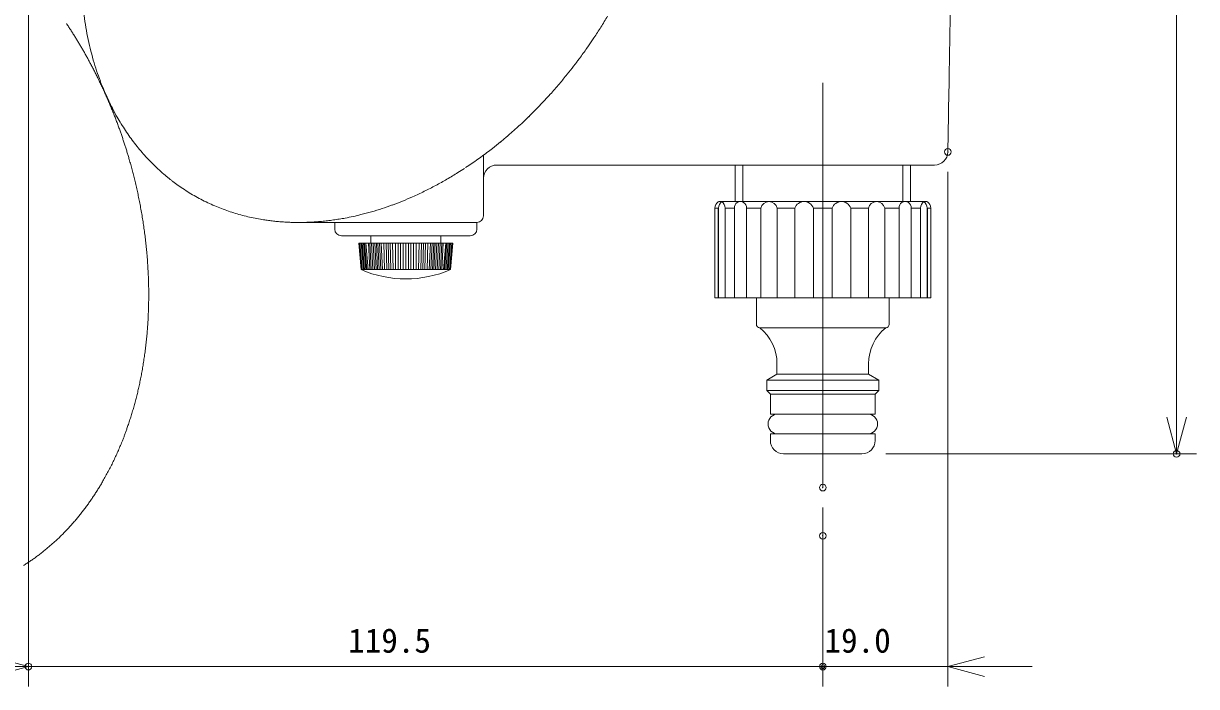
# Model space of a CAD drawing. Units: millimetres on the paper. Extents: x -210 to 210, y -148 to 148.
# Drawn here: x -5.8 to 82.5, y -92.2 to -42.3 of the extents above; entities that cross this region are included whole.
import ezdxf
from ezdxf.enums import TextEntityAlignment as Align

# ---------------------------------------------------------------- set-up
doc = ezdxf.new("R2010")
doc.units = ezdxf.units.MM
doc.header["$PDMODE"] = 32
doc.header["$PDSIZE"] = 0.5
for name, pattern in [('USER1', [50.8, 31.75, -6.35, 6.35, -6.35]), ('USER2', [19.05, 12.7, -6.35]), ('USER3', [63.5, 31.75, -6.35, 6.35, -6.35, 6.35, -6.35])]:
    doc.linetypes.add(name, pattern=pattern)
for name, color, linetype, lineweight in [('0-0_0', 7, 'Continuous', 18), ('0-1_DEFPOINTS', 7, 'Continuous', 18), ('0-3_SS', 7, 'Continuous', 18)]:
    doc.layers.add(name, color=color, linetype=linetype, lineweight=lineweight)
doc.styles.add('ＭＳ ゴシック', font='')
doc.styles.get('ＭＳ ゴシック').set_extended_font_data('MS Gothic')

# ---------------------------------------------------------------- blocks, each defined once
blk = doc.blocks.new('_OPEN30')
at = {"layer": '0-0_0'}
blk.add_line((0, 0), (-1, 0), dxfattribs=at)
blk.add_lwpolyline([(-1, 0.2679), (0, 0), (-1, -0.2679)], dxfattribs=at)
blk = doc.blocks.new('D8')
at = {"layer": '0-0_0'}
for p, q in [((-5.468, -38.078), (-5.468, -92.25)), ((54.356, -82.397), (54.356, -92.25)), ((-5.468, -90.75), (-11.818, -90.75)), ((54.356, -90.75), (-5.468, -90.75))]:
    blk.add_line(p, q, dxfattribs=at)
at = {"layer": '0-1_DEFPOINTS'}
for p in [(-5.468, -36.578), (54.356, -80.897), (-5.468, -90.75)]:
    blk.add_point(p, dxfattribs=at)
at = {"layer": '0-0_0', "xscale": 2.77, "yscale": 2.77}
blk.add_blockref('_OPEN30', (-5.468, -90.75), dxfattribs=at)
at = {"layer": '0-0_0', "style": 'ＭＳ ゴシック'}
blk.add_text('119.5', height=1.833, dxfattribs=at).set_placement((18.615, -90.25), align=Align.BOTTOM_LEFT)
blk = doc.blocks.new('_DOTSMALL')
at = {"layer": '0-0_0'}
blk.add_line((0.0625, 0), (-0.0625, 0), dxfattribs=at)
blk.add_circle((0, 0), 0.0625, dxfattribs=at)
blk = doc.blocks.new('D9')
at = {"layer": '0-0_0'}
for p, q in [((63.772, -53.495), (63.772, -92.25)), ((54.356, -78.772), (54.356, -92.25)), ((54.356, -90.75), (48.006, -90.75)), ((63.772, -90.75), (54.356, -90.75)), ((63.772, -90.75), (70.122, -90.75))]:
    blk.add_line(p, q, dxfattribs=at)
at = {"layer": '0-1_DEFPOINTS'}
for p in [(63.772, -51.995), (54.356, -77.272), (54.356, -90.75)]:
    blk.add_point(p, dxfattribs=at)
at = {"layer": '0-0_0', "xscale": 2.77, "yscale": 2.77, "rotation": 180}
blk.add_blockref('_OPEN30', (63.772, -90.75), dxfattribs=at)
at = {"layer": '0-0_0', "xscale": 2.32, "yscale": 2.32}
blk.add_blockref('_DOTSMALL', (54.356, -90.75), dxfattribs=at)
at = {"layer": '0-0_0', "style": 'ＭＳ ゴシック'}
blk.add_text('19.0', height=1.833, dxfattribs=at).set_placement((54.485, -90.25), align=Align.BOTTOM_LEFT)

msp = doc.modelspace()

# ---------------------------------------------------------------- linework, layer by layer
at = {"layer": '0-3_SS', "linetype": 'USER1'}
msp.add_line((54.356, 4.022), (54.356, -77.228), dxfattribs=at)
at = {"layer": '0-3_SS'}
for p, q in [((81, 1.522), (81, -74.728)), ((64.021, -37.728), (63.873, -46.228)), ((36.586, -44.186), (36.72, -43.993)), ((35.896, -45.136), (36.037, -44.948)), ((35.112, -46.145), (35.355, -45.84)), ((63.864, -46.728), (63.829, -48.728)), ((63.873, -46.228), (63.864, -46.728)), ((0.433, -47.827), (0.264, -47.444)), ((0.587, -48.158), (0.458, -47.88)), ((63.821, -49.228), (63.772, -51.995)), ((63.829, -48.728), (63.821, -49.228)), ((30.924, -50.528), (31.359, -50.138)), ((30.079, -51.246), (30.355, -51.016)), ((28.806, -56.807), (28.806, -52.237)), ((29.806, -52.978), (62.773, -52.978)), ((47.746, -55.728), (47.746, -52.978)), ((48.327, -52.978), (48.327, -55.728)), ((60.386, -55.728), (60.386, -52.978)), ((60.967, -55.728), (60.967, -52.978)), ((5.42, -54.22), (5.502, -54.282)), ((46.481, -62.978), (46.481, -56.228)), ((62.231, -62.978), (62.231, -56.228)), ((14.876, -57.307), (16.484, -57.307)), ((16.484, -57.307), (18.381, -57.307)), ((17.606, -57.807), (17.606, -57.307)), ((27.531, -57.307), (18.381, -57.307)), ((27.531, -57.307), (28.306, -57.307)), ((28.306, -57.307), (28.306, -57.807)), ((27.806, -58.307), (18.106, -58.307)), ((26.506, -58.857), (19.406, -58.857)), ((20.331, -58.307), (20.331, -58.857)), ((25.581, -58.307), (25.581, -58.857)), ((26.331, -60.857), (19.581, -60.857)), ((81, -74.728), (80.258, -71.958)), ((81, -74.728), (81.742, -71.958)), ((59.103, -74.728), (82.5, -74.728))]:
    msp.add_line(p, q, dxfattribs=at)
at = {"layer": '0-3_SS', "color": 4, "lineweight": 9}
for p, q in [((81, 1.522), (81, -74.728)), ((81, -74.728), (59.103, -74.728))]:
    msp.add_line(p, q, dxfattribs=at)
at = {"layer": '0-3_SS', "color": 3}
for p, q in [((5.42, -54.22), (5.813, -54.509)), ((46.231, -56.228), (46.508, -56.228)), ((62.204, -55.728), (46.508, -55.728)), ((46.508, -62.978), (46.508, -56.228)), ((46.993, -62.978), (46.993, -56.228)), ((46.993, -56.228), (47.701, -56.228)), ((47.701, -62.978), (47.701, -56.142)), ((48.611, -62.978), (48.611, -56.142)), ((48.611, -56.228), (49.696, -56.228)), ((49.696, -62.978), (49.696, -56.228)), ((50.922, -62.978), (50.922, -56.228)), ((50.922, -56.228), (52.253, -56.228)), ((52.253, -62.978), (52.253, -56.228)), ((53.648, -62.978), (53.648, -56.228)), ((53.648, -56.228), (55.064, -56.228)), ((55.064, -62.978), (55.064, -56.228)), ((56.459, -62.978), (56.459, -56.228)), ((56.459, -56.228), (57.79, -56.228)), ((57.79, -62.978), (57.79, -56.228)), ((59.017, -62.978), (59.017, -56.228)), ((59.017, -56.228), (60.102, -56.228)), ((60.102, -62.978), (60.102, -56.142)), ((61.012, -62.978), (61.012, -56.142)), ((61.012, -56.228), (61.72, -56.228)), ((61.72, -62.978), (61.72, -56.228)), ((62.204, -62.978), (62.204, -56.228)), ((62.204, -56.228), (62.481, -56.228)), ((62.481, -62.978), (62.481, -56.228)), ((19.406, -58.857), (19.581, -60.857)), ((19.496, -58.857), (19.671, -60.857)), ((19.586, -58.857), (19.761, -60.857)), ((19.676, -58.857), (19.851, -60.857)), ((19.766, -58.857), (19.941, -60.857)), ((19.856, -58.857), (20.031, -60.857)), ((19.946, -58.857), (20.121, -60.857)), ((20.236, -60.857), (20.136, -58.858)), ((20.356, -60.857), (20.256, -58.858)), ((20.476, -60.857), (20.376, -58.858)), ((20.596, -60.857), (20.496, -58.858)), ((20.716, -60.857), (20.616, -58.858)), ((20.836, -60.857), (20.736, -58.858)), ((20.956, -60.857), (20.856, -58.858)), ((21.076, -60.857), (20.976, -58.858)), ((21.196, -60.857), (21.096, -58.858)), ((21.306, -58.857), (21.356, -60.857)), ((21.466, -58.857), (21.516, -60.857)), ((21.626, -58.857), (21.676, -60.857)), ((21.786, -58.857), (21.836, -60.857)), ((21.946, -58.857), (21.996, -60.857)), ((22.186, -60.857), (22.186, -58.857)), ((22.376, -60.857), (22.376, -58.857)), ((22.566, -60.857), (22.566, -58.857)), ((22.756, -60.857), (22.756, -58.857)), ((22.956, -60.857), (22.956, -58.857)), ((23.156, -60.857), (23.156, -58.857)), ((23.346, -60.857), (23.346, -58.857)), ((23.536, -60.857), (23.536, -58.857)), ((23.726, -60.857), (23.726, -58.857)), ((23.966, -58.857), (23.916, -60.857)), ((24.126, -58.857), (24.076, -60.857)), ((24.286, -58.857), (24.236, -60.857)), ((24.446, -58.857), (24.396, -60.857)), ((24.606, -58.857), (24.556, -60.857)), ((24.716, -60.857), (24.816, -58.858)), ((24.836, -60.857), (24.936, -58.858)), ((24.956, -60.857), (25.056, -58.858)), ((25.076, -60.857), (25.176, -58.858)), ((25.196, -60.857), (25.296, -58.858)), ((25.316, -60.857), (25.416, -58.858)), ((25.436, -60.857), (25.536, -58.858)), ((25.556, -60.857), (25.656, -58.858)), ((25.676, -60.857), (25.776, -58.858)), ((25.966, -58.857), (25.791, -60.857)), ((26.056, -58.857), (25.881, -60.857)), ((26.146, -58.857), (25.971, -60.857)), ((26.236, -58.857), (26.061, -60.857)), ((26.326, -58.857), (26.151, -60.857)), ((26.416, -58.857), (26.241, -60.857)), ((26.506, -58.857), (26.331, -60.857)), ((49.356, -62.978), (49.356, -64.978)), ((59.356, -62.978), (59.356, -64.978)), ((59.106, -65.228), (49.606, -65.228)), ((50.906, -67.95), (50.906, -68.728)), ((57.806, -67.95), (57.806, -68.728)), ((50.906, -68.728), (50.144, -69.168)), ((57.806, -68.728), (50.906, -68.728)), ((57.806, -68.728), (58.569, -69.168)), ((50.144, -69.168), (50.144, -69.965)), ((50.144, -69.168), (58.569, -69.168)), ((58.569, -69.168), (58.569, -69.965)), ((58.569, -69.965), (50.144, -69.965)), ((50.406, -70.228), (50.144, -69.965)), ((50.406, -70.228), (50.406, -71.728)), ((58.306, -70.228), (50.406, -70.228)), ((58.306, -70.228), (58.569, -69.965)), ((58.306, -70.228), (58.306, -71.728)), ((58.306, -71.728), (50.406, -71.728)), ((58.306, -73.228), (50.406, -73.228)), ((50.406, -73.228), (50.406, -73.728)), ((58.306, -73.228), (58.306, -73.728)), ((57.306, -74.728), (51.406, -74.728))]:
    msp.add_line(p, q, dxfattribs=at)
at = {"layer": '0-3_SS', "linetype": 'USER2'}
msp.add_line((2.031, -72.606), (1.957, -72.818), dxfattribs=at)
at = {"layer": '0-3_SS'}
msp.add_lwpolyline([(29.281, -51.879), (29.379, -51.804), (29.477, -51.728)], dxfattribs=at)
at = {"layer": '0-3_SS', "color": 3}
msp.add_lwpolyline([(62.481, -62.978), (46.231, -62.978), (46.231, -56.228)], dxfattribs=at)
at = {"layer": '0-3_SS', "linetype": 'USER3'}
msp.add_arc((-3.968, -36.578), 52.264, 25.55342, 251.37408, dxfattribs=at)
at = {"layer": '0-3_SS'}
for centre, radius, start, end in [((22.056, -38.605), 23.54, 187.03892, 189.27004), ((21.999, -38.615), 23.482, 189.27032, 191.50483), ((5.428, -22.319), 38.066, 327.81791, 329.27202), ((5.329, -22.257), 38.182, 326.36627, 327.81734), ((22.199, -38.566), 23.688, 191.514, 195.96003), ((6.001, -22.704), 37.376, 325.27696, 326.36693), ((6.112, -22.782), 37.24, 323.47236, 324.19458), ((6.084, -22.762), 37.274, 324.19455, 324.91633), ((18.632, -39.588), 19.977, 195.95649, 198.36073), ((18.519, -39.625), 19.858, 198.36046, 200.77392), ((6.122, -22.79), 37.227, 321.7443, 322.94484), ((6.126, -22.792), 37.222, 322.9449, 323.11115), ((18.507, -39.63), 19.846, 200.77472, 203.18887), ((6.047, -22.729), 37.324, 319.71097, 321.14376), ((7.799, -24.257), 34.999, 316.13305, 318.04367), ((3.547, -20.535), 40.65, 318.14919, 319.63096), ((18.583, -39.596), 19.929, 204.39389, 204.56267), ((18.722, -39.53), 20.083, 205.44364, 207.1946), ((7.83, -24.287), 34.956, 314.22075, 316.13278), ((16.124, -40.866), 17.162, 207.19047, 209.7526), ((16.022, -40.925), 17.044, 209.75265, 211.73741), ((7.779, -24.234), 35.029, 312.31076, 314.21995), ((15.989, -40.945), 17.005, 211.73756, 213.72511), ((16.008, -40.932), 17.028, 213.72586, 215.71143), ((16.076, -40.882), 17.112, 215.71276, 217.6916), ((9.968, -26.729), 31.71, 310.01011, 311.30998), ((7.666, -24.108), 35.198, 311.30934, 311.35837), ((16.191, -40.793), 17.259, 217.69351, 219.66097), ((14.779, -41.965), 15.423, 219.65723, 221.80624), ((10.061, -26.841), 31.565, 306.49655, 307.51156), ((10.049, -26.826), 31.583, 307.96026, 309.35938), ((62.773, -51.978), 1, 270, 359), ((14.684, -42.05), 15.295, 221.8054, 223.96612), ((14.639, -42.093), 15.233, 223.96605, 226.13239), ((9.962, -26.699), 31.738, 303.4571, 304.46835), ((10.011, -26.771), 31.65, 304.46865, 305.48179), ((10.044, -26.818), 31.593, 305.48201, 306.4964), ((29.806, -53.978), 1, 90, 180), ((14.641, -42.091), 15.236, 226.1331, 228.29888), ((14.687, -42.04), 15.305, 228.30036, 230.45941), ((14.728, -41.989), 15.37, 230.45893, 231.21472), ((12.21, -30.156), 27.614, 300.07961, 302.08336), ((-16.055, 13.897), 79.954, 302.47668, 302.89797), ((14.761, -41.948), 15.423, 231.21453, 231.96861), ((14.799, -41.9), 15.484, 231.96839, 232.7205), ((14.366, -42.483), 14.758, 234.57793, 236.81353), ((12.217, -30.165), 27.603, 296.06845, 298.07233), ((12.238, -30.205), 27.558, 298.07314, 300.07941), ((14.31, -42.568), 14.656, 236.81556, 239.06177), ((14.292, -42.597), 14.622, 239.06296, 241.31292), ((14.309, -42.567), 14.656, 241.31324, 243.56002), ((13.837, -33.805), 23.619, 292.06908, 294.07275), ((12.153, -30.033), 27.75, 294.07044, 296.06704), ((14.354, -42.476), 14.758, 243.55947, 245.7962), ((14.657, -41.782), 15.515, 245.82683, 247.91869), ((14.612, -41.886), 15.402, 247.92941, 249.98939), ((14.572, -41.994), 15.286, 249.99126, 252.0618), ((13.827, -33.726), 23.696, 284.04011, 286.03858), ((13.868, -33.87), 23.547, 286.04017, 288.0473), ((13.887, -33.93), 23.484, 288.04829, 290.05921), ((13.879, -33.908), 23.508, 290.05958, 292.06934), ((14.554, -42.046), 15.231, 252.06302, 254.13877), ((14.556, -42.041), 15.236, 254.13931, 256.21482), ((14.571, -41.978), 15.302, 256.21468, 258.28453), ((14.597, -41.855), 15.427, 258.28371, 260.34255), ((14.913, -40.005), 17.304, 260.33973, 261.10035), ((14.899, -40.091), 17.217, 261.10044, 262.36417), ((14.887, -40.182), 17.125, 262.36487, 263.63314), ((14.879, -40.247), 17.059, 263.63369, 264.90528), ((14.876, -40.288), 17.019, 264.90567, 266.17934), ((14.874, -40.303), 17.003, 266.17957, 267.45407), ((14.875, -40.293), 17.013, 267.45414, 268.72819), ((14.876, -40.258), 17.048, 268.72811, 270.00047), ((14.876, -40.194), 17.112, 270.00029, 271.40661), ((14.873, -40.096), 17.21, 271.40613, 272.80719), ((14.732, -37.209), 20.101, 272.80567, 274.08784), ((14.74, -37.321), 19.989, 274.08858, 275.37559), ((14.748, -37.402), 19.907, 275.37617, 276.66674), ((14.753, -37.453), 19.857, 276.66716, 277.96), ((14.756, -37.473), 19.836, 277.96025, 279.25404), ((14.755, -37.463), 19.846, 279.25413, 280.54755), ((14.745, -37.415), 19.895, 280.54763, 282.29832), ((14.722, -37.308), 20.004, 282.29787, 284.04233), ((28.306, -56.807), 0.5, 270, 0), ((18.106, -57.807), 0.5, 180, 270), ((27.806, -57.807), 0.5, 270, 0)]:
    msp.add_arc(centre, radius, start, end, dxfattribs=at)
at = {"layer": '0-3_SS', "linetype": 'USER2'}
for centre, radius, start, end in [((-31.686, -61.813), 35.011, 31.91028, 33.83281), ((-31.638, -61.783), 34.955, 29.98567, 31.91006), ((-31.692, -61.814), 35.017, 28.06298, 29.98491), ((-35.558, -63.802), 39.363, 26.11528, 27.96965), ((-33.689, -62.841), 37.262, 23.94646, 26.05389), ((-33.662, -62.829), 37.233, 21.83769, 23.94597), ((-33.776, -62.874), 37.356, 19.73304, 21.83649), ((-34.513, -63.139), 38.139, 17.91891, 19.73453), ((-34.513, -63.139), 38.139, 17.91891, 19.73453), ((-34.413, -63.107), 38.034, 16.1001, 17.91893), ((-34.413, -63.107), 38.034, 16.1001, 17.91893), ((-34.424, -63.11), 38.045, 13.67503, 16.09975), ((-34.424, -63.11), 38.045, 13.67503, 16.09975), ((-31.184, -62.399), 34.729, 10.88542, 13.79919), ((-33.642, -62.944), 37.246, 8.04359, 10.99446), ((-33.696, -62.95), 37.301, 5.09361, 8.04224), ((-31.445, -62.752), 35.04, 1.25511, 5.097), ((-31.419, -62.749), 35.014, 357.40582, 1.25108), ((-28.076, -62.903), 31.668, 354.12139, 357.41035), ((-27.988, -62.91), 31.579, 350.82222, 354.11824), ((-28.64, -62.765), 32.247, 347.74977, 350.75207), ((-24.066, -63.669), 27.585, 344.33351, 347.56871), ((-24.089, -63.661), 27.609, 341.09734, 344.33149), ((-12.788, -67.847), 15.561, 337.49935, 341.37064), ((-20.229, -65.063), 23.503, 334.14958, 338.16907), ((-20.303, -65.026), 23.585, 330.13463, 334.14643), ((-17.17, -66.827), 19.971, 326.404, 330.14269), ((-17.063, -66.897), 19.843, 322.64236, 326.39848), ((-17.164, -66.819), 19.971, 318.89944, 322.64086), ((-15.041, -68.674), 17.151, 314.76254, 318.90866), ((-14.941, -68.772), 17.012, 310.58431, 314.75492), ((-15.026, -68.672), 17.143, 306.43102, 310.58218), ((-13.986, -70.086), 15.388, 301.97833, 306.44328)]:
    msp.add_arc(centre, radius, start, end, dxfattribs=at)
at = {"layer": '0-3_SS', "color": 3}
for centre, radius, start, end in [((46.821, -56.228), 0.59, 125.18518, 180), ((47.145, -56.228), 0.637, 128.30922, 180), ((46.355, -56.228), 0.637, 0, 51.69078), ((48.156, -56.185), 0.457, 354.62744, 185.37256), ((50.309, -56.354), 0.626, 11.61895, 168.38105), ((52.951, -56.464), 0.736, 18.72145, 161.27855), ((55.762, -56.464), 0.736, 18.72145, 161.27855), ((58.403, -56.354), 0.626, 11.61895, 168.38105), ((60.557, -56.185), 0.457, 354.62744, 185.37256), ((62.357, -56.228), 0.637, 128.30922, 180), ((61.567, -56.228), 0.637, 0, 51.69078), ((61.891, -56.228), 0.59, 0, 54.81482), ((22.956, -53.07), 8.486, 246.56513, 293.43487), ((49.606, -64.978), 0.25, 180, 270), ((47.406, -67.95), 3.5, 0, 51.0552), ((61.306, -67.95), 3.5, 128.9448, 180), ((59.106, -64.978), 0.25, 270, 0), ((50.981, -72.478), 0.75, 90, 270), ((57.731, -72.478), 0.75, 270, 90), ((51.406, -73.728), 1, 180, 270), ((57.306, -73.728), 1, 270, 0)]:
    msp.add_arc(centre, radius, start, end, dxfattribs=at)
at = {"layer": '0-3_SS', "color": 4}
msp.add_point((81, -74.728), dxfattribs=at)

# ---------------------------------------------------------------- block references
at = {"layer": '0-3_SS'}
for name in ['D8', 'D9']:
    msp.add_blockref(name, (0, 0), dxfattribs=at)

doc.saveas('drawing.dxf')
